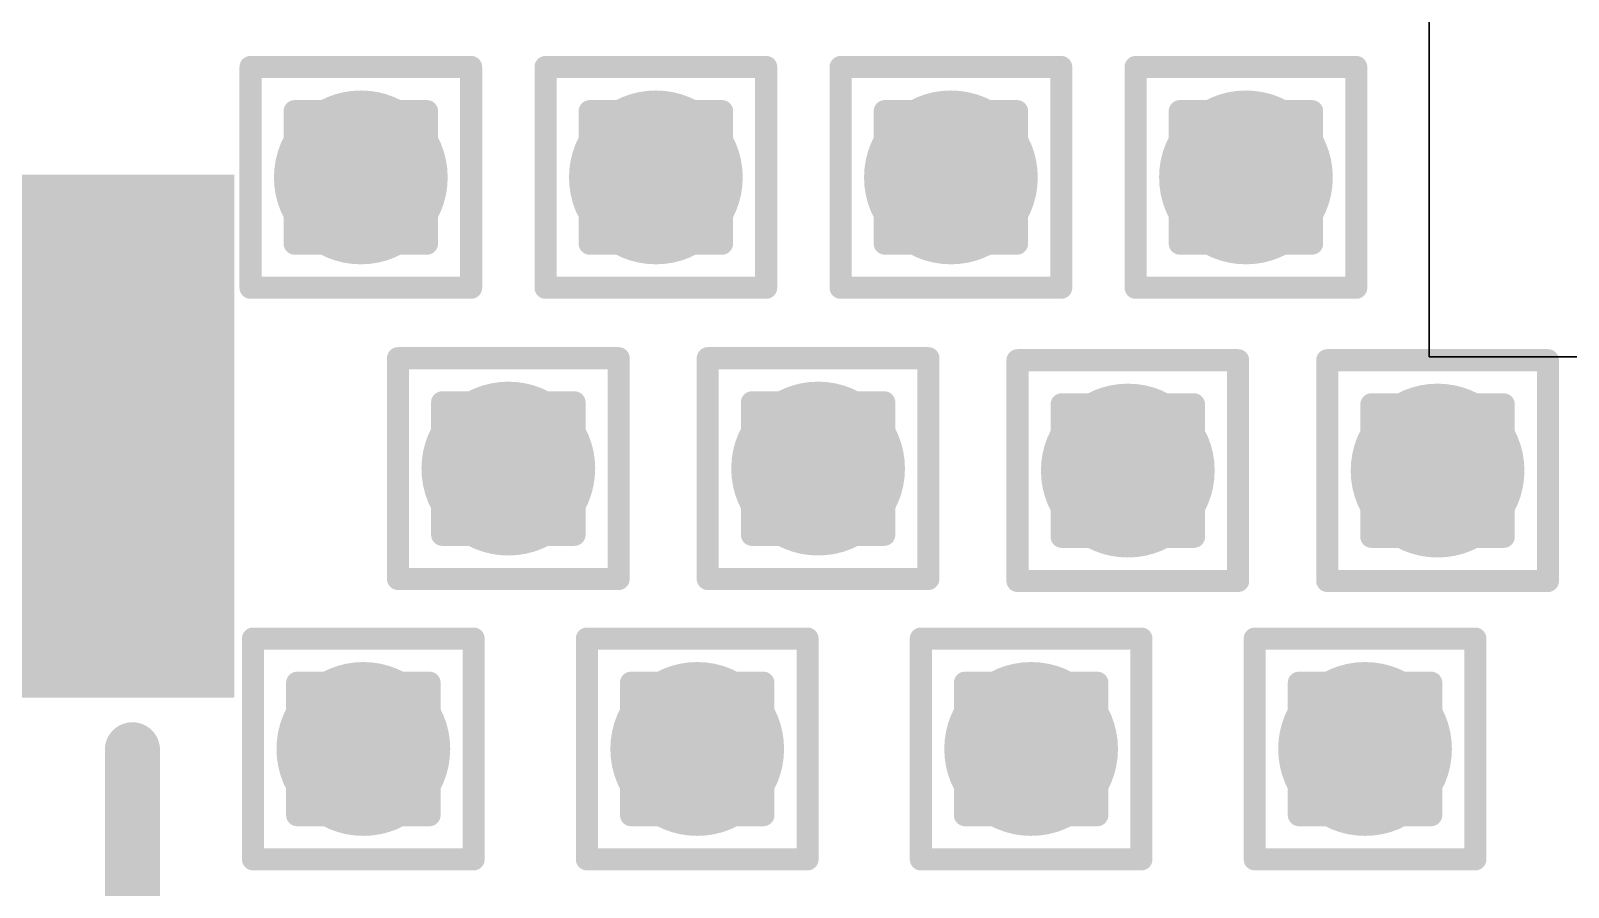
# Model space of a CAD drawing. Header units: inches. Extents: x -12 to 5357, y -8 to 5291.
# Drawn here: x 37.167 to 40.706, y 37.091 to 39.061 of the extents above; entities that cross this region are included whole.
import ezdxf

# ---------------------------------------------------------------- set-up
doc = ezdxf.new("R2010")
doc.units = ezdxf.units.IN
for name, color, linetype in [('Bottom Layer', 5, 'Continuous'), ('Drill Drawing', 1, 'Continuous'), ('Ground', 16, 'Continuous'), ('Multi-Layer', 9, 'Continuous'), ('Power', 76, 'Continuous'), ('Top Layer', 1, 'Continuous'), ('Top Overlay', 2, 'Continuous'), ('Top Paste', 8, 'Continuous'), ('Top Solder', 216, 'Continuous'), ('Via Holes', 16, 'Continuous')]:
    doc.layers.add(name, color=color, linetype=linetype)

# ---------------------------------------------------------------- blocks, each defined once
blk = doc.blocks.new('SMD2520_4P_2')
at = {"layer": 'Top Layer'}
for points in [[(-1.425, 1.225), (-0.425, 1.225), (-0.425, 0.325), (-1.425, 0.325)], [(0.425, 1.225), (1.425, 1.225), (1.425, 0.325), (0.425, 0.325)], [(-1.425, -0.325), (-0.425, -0.325), (-0.425, -1.225), (-1.425, -1.225)], [(0.425, -0.325), (1.425, -0.325), (1.425, -1.225), (0.425, -1.225)]]:
    blk.add_hatch(color=1, dxfattribs=at).paths.add_polyline_path(points)
at = {"layer": 'Top Paste'}
for points in [[(-1.425, 1.225), (-0.425, 1.225), (-0.425, 0.325), (-1.425, 0.325)], [(0.425, 1.225), (1.425, 1.225), (1.425, 0.325), (0.425, 0.325)], [(-1.425, -0.325), (-0.425, -0.325), (-0.425, -1.225), (-1.425, -1.225)], [(0.425, -0.325), (1.425, -0.325), (1.425, -1.225), (0.425, -1.225)]]:
    blk.add_hatch(color=8, dxfattribs=at).paths.add_polyline_path(points)
at = {"layer": 'Top Solder'}
for points in [[(-1.5266, 1.3266), (-0.3234, 1.3266), (-0.3234, 0.2234), (-1.5266, 0.2234)], [(0.3234, 1.3266), (1.5266, 1.3266), (1.5266, 0.2234), (0.3234, 0.2234)], [(-1.5266, -0.2234), (-0.3234, -0.2234), (-0.3234, -1.3266), (-1.5266, -1.3266)], [(0.3234, -0.2234), (1.5266, -0.2234), (1.5266, -1.3266), (0.3234, -1.3266)]]:
    blk.add_hatch(color=216, dxfattribs=at).paths.add_polyline_path(points)
at = {"layer": 'Top Overlay'}
for points in [[(-0.2286, 1.0922, 0.127, 0.127, 0), (0.2032, 1.0922, 0.127, 0.127, 0)], [(-1.3462, 0.1524, 0.127, 0.127, 0), (-1.3462, -0.1524, 0.127, 0.127, 0)], [(1.3462, 0.1524, 0.127, 0.127, 0), (1.3462, -0.1524, 0.127, 0.127, 0)], [(-1.7272, -0.6096, 0.127, 0.127, 0), (-1.6002, -0.7366, 0.127, 0.127, 0)], [(-1.7272, -0.6096, 0.127, 0.127, 0), (-1.7272, -0.8636, 0.127, 0.127, 0)], [(-1.6002, -0.7366, 0.127, 0.127, 0), (-1.7272, -0.8636, 0.127, 0.127, 0)], [(-0.2286, -1.0922, 0.127, 0.127, 0), (0.2032, -1.0922, 0.127, 0.127, 0)]]:
    blk.add_lwpolyline(points, format="xyseb", dxfattribs=at)
for points in [[(-0.2604, 1.0922, 0.0635, 0.0635, 1), (-0.1968, 1.0922, 0.0635, 0.0635, 1)], [(0.1714, 1.0922, 0.0635, 0.0635, 1), (0.2349, 1.0922, 0.0635, 0.0635, 1)], [(-1.378, 0.1524, 0.0635, 0.0635, 1), (-1.3144, 0.1524, 0.0635, 0.0635, 1)], [(1.3144, 0.1524, 0.0635, 0.0635, 1), (1.378, 0.1524, 0.0635, 0.0635, 1)], [(-1.378, -0.1524, 0.0635, 0.0635, 1), (-1.3144, -0.1524, 0.0635, 0.0635, 1)], [(1.3144, -0.1524, 0.0635, 0.0635, 1), (1.378, -0.1524, 0.0635, 0.0635, 1)], [(-1.759, -0.6096, 0.0635, 0.0635, 1), (-1.6954, -0.6096, 0.0635, 0.0635, 1)], [(-1.759, -0.6096, 0.0635, 0.0635, 1), (-1.6954, -0.6096, 0.0635, 0.0635, 1)], [(-1.632, -0.7366, 0.0635, 0.0635, 1), (-1.5684, -0.7366, 0.0635, 0.0635, 1)], [(-1.632, -0.7366, 0.0635, 0.0635, 1), (-1.5684, -0.7366, 0.0635, 0.0635, 1)], [(-1.759, -0.8636, 0.0635, 0.0635, 1), (-1.6954, -0.8636, 0.0635, 0.0635, 1)], [(-1.759, -0.8636, 0.0635, 0.0635, 1), (-1.6954, -0.8636, 0.0635, 0.0635, 1)], [(-0.2604, -1.0922, 0.0635, 0.0635, 1), (-0.1968, -1.0922, 0.0635, 0.0635, 1)], [(0.1714, -1.0922, 0.0635, 0.0635, 1), (0.2349, -1.0922, 0.0635, 0.0635, 1)]]:
    blk.add_lwpolyline(points, format="xyseb", close=True, dxfattribs=at)

msp = doc.modelspace()

# ---------------------------------------------------------------- hatches: boundary and pattern name
at = {"layer": 'Bottom Layer'}
h = msp.add_hatch(color=5, dxfattribs=at)
edge = h.paths.add_edge_path()
edge.add_arc((37.9265, 38.7238), 0.2, 0, 360)
h = msp.add_hatch(color=5, dxfattribs=at)
edge = h.paths.add_edge_path()
edge.add_arc((38.6058, 38.7238), 0.2, 0, 360)
h = msp.add_hatch(color=5, dxfattribs=at)
edge = h.paths.add_edge_path()
edge.add_arc((39.2851, 38.7238), 0.2, 0, 360)
h = msp.add_hatch(color=5, dxfattribs=at)
edge = h.paths.add_edge_path()
edge.add_arc((39.9644, 38.7238), 0.2, 0, 360)
h = msp.add_hatch(color=5, dxfattribs=at)
edge = h.paths.add_edge_path()
edge.add_arc((38.2661, 38.0538), 0.2, 0, 360)
h = msp.add_hatch(color=5, dxfattribs=at)
edge = h.paths.add_edge_path()
edge.add_arc((38.9793, 38.0538), 0.2, 0, 360)
h = msp.add_hatch(color=5, dxfattribs=at)
edge = h.paths.add_edge_path()
edge.add_arc((39.6924, 38.0492), 0.2, 0, 360)
h = msp.add_hatch(color=5, dxfattribs=at)
edge = h.paths.add_edge_path()
edge.add_arc((40.4056, 38.0492), 0.2, 0, 360)
h = msp.add_hatch(color=5, dxfattribs=at)
edge = h.paths.add_edge_path()
edge.add_arc((37.9323, 37.4087), 0.2, 0, 360)
h = msp.add_hatch(color=5, dxfattribs=at)
edge = h.paths.add_edge_path()
edge.add_arc((38.701, 37.4087), 0.2, 0, 360)
h = msp.add_hatch(color=5, dxfattribs=at)
edge = h.paths.add_edge_path()
edge.add_arc((39.4698, 37.4087), 0.2, 0, 360)
h = msp.add_hatch(color=5, dxfattribs=at)
edge = h.paths.add_edge_path()
edge.add_arc((40.2386, 37.4087), 0.2, 0, 360)
at = {"layer": 'Ground'}
h = msp.add_hatch(color=16, dxfattribs=at)
edge = h.paths.add_edge_path()
edge.add_arc((37.9265, 38.7238), 0.2, 0, 360)
h = msp.add_hatch(color=16, dxfattribs=at)
edge = h.paths.add_edge_path()
edge.add_arc((38.6058, 38.7238), 0.2, 0, 360)
h = msp.add_hatch(color=16, dxfattribs=at)
edge = h.paths.add_edge_path()
edge.add_arc((39.2851, 38.7238), 0.2, 0, 360)
h = msp.add_hatch(color=16, dxfattribs=at)
edge = h.paths.add_edge_path()
edge.add_arc((39.9644, 38.7238), 0.2, 0, 360)
h = msp.add_hatch(color=16, dxfattribs=at)
edge = h.paths.add_edge_path()
edge.add_arc((38.2661, 38.0538), 0.2, 0, 360)
h = msp.add_hatch(color=16, dxfattribs=at)
edge = h.paths.add_edge_path()
edge.add_arc((38.9793, 38.0538), 0.2, 0, 360)
h = msp.add_hatch(color=16, dxfattribs=at)
edge = h.paths.add_edge_path()
edge.add_arc((39.6924, 38.0492), 0.2, 0, 360)
h = msp.add_hatch(color=16, dxfattribs=at)
edge = h.paths.add_edge_path()
edge.add_arc((40.4056, 38.0492), 0.2, 0, 360)
h = msp.add_hatch(color=16, dxfattribs=at)
edge = h.paths.add_edge_path()
edge.add_arc((37.9323, 37.4087), 0.2, 0, 360)
h = msp.add_hatch(color=16, dxfattribs=at)
edge = h.paths.add_edge_path()
edge.add_arc((38.701, 37.4087), 0.2, 0, 360)
h = msp.add_hatch(color=16, dxfattribs=at)
edge = h.paths.add_edge_path()
edge.add_arc((39.4698, 37.4087), 0.2, 0, 360)
h = msp.add_hatch(color=16, dxfattribs=at)
edge = h.paths.add_edge_path()
edge.add_arc((40.2386, 37.4087), 0.2, 0, 360)
at = {"layer": 'Power'}
h = msp.add_hatch(color=76, dxfattribs=at)
edge = h.paths.add_edge_path()
edge.add_arc((37.9265, 38.7238), 0.2, 0, 360)
h = msp.add_hatch(color=76, dxfattribs=at)
edge = h.paths.add_edge_path()
edge.add_arc((38.6058, 38.7238), 0.2, 0, 360)
h = msp.add_hatch(color=76, dxfattribs=at)
edge = h.paths.add_edge_path()
edge.add_arc((39.2851, 38.7238), 0.2, 0, 360)
h = msp.add_hatch(color=76, dxfattribs=at)
edge = h.paths.add_edge_path()
edge.add_arc((39.9644, 38.7238), 0.2, 0, 360)
h = msp.add_hatch(color=76, dxfattribs=at)
edge = h.paths.add_edge_path()
edge.add_arc((38.2661, 38.0538), 0.2, 0, 360)
h = msp.add_hatch(color=76, dxfattribs=at)
edge = h.paths.add_edge_path()
edge.add_arc((38.9793, 38.0538), 0.2, 0, 360)
h = msp.add_hatch(color=76, dxfattribs=at)
edge = h.paths.add_edge_path()
edge.add_arc((39.6924, 38.0492), 0.2, 0, 360)
h = msp.add_hatch(color=76, dxfattribs=at)
edge = h.paths.add_edge_path()
edge.add_arc((40.4056, 38.0492), 0.2, 0, 360)
h = msp.add_hatch(color=76, dxfattribs=at)
edge = h.paths.add_edge_path()
edge.add_arc((37.9323, 37.4087), 0.2, 0, 360)
h = msp.add_hatch(color=76, dxfattribs=at)
edge = h.paths.add_edge_path()
edge.add_arc((38.701, 37.4087), 0.2, 0, 360)
h = msp.add_hatch(color=76, dxfattribs=at)
edge = h.paths.add_edge_path()
edge.add_arc((39.4698, 37.4087), 0.2, 0, 360)
h = msp.add_hatch(color=76, dxfattribs=at)
edge = h.paths.add_edge_path()
edge.add_arc((40.2386, 37.4087), 0.2, 0, 360)
at = {"layer": 'Top Layer'}
h = msp.add_hatch(color=1, dxfattribs=at)
edge = h.paths.add_edge_path()
edge.add_arc((37.9265, 38.7238), 0.2, 0, 360)
h = msp.add_hatch(color=1, dxfattribs=at)
edge = h.paths.add_edge_path()
edge.add_arc((38.6058, 38.7238), 0.2, 0, 360)
h = msp.add_hatch(color=1, dxfattribs=at)
edge = h.paths.add_edge_path()
edge.add_arc((39.2851, 38.7238), 0.2, 0, 360)
h = msp.add_hatch(color=1, dxfattribs=at)
edge = h.paths.add_edge_path()
edge.add_arc((39.9644, 38.7238), 0.2, 0, 360)
h = msp.add_hatch(color=1, dxfattribs=at)
edge = h.paths.add_edge_path()
edge.add_arc((38.2661, 38.0538), 0.2, 0, 360)
h = msp.add_hatch(color=1, dxfattribs=at)
edge = h.paths.add_edge_path()
edge.add_arc((38.9793, 38.0538), 0.2, 0, 360)
h = msp.add_hatch(color=1, dxfattribs=at)
edge = h.paths.add_edge_path()
edge.add_arc((39.6924, 38.0492), 0.2, 0, 360)
h = msp.add_hatch(color=1, dxfattribs=at)
edge = h.paths.add_edge_path()
edge.add_arc((40.4056, 38.0492), 0.2, 0, 360)
h = msp.add_hatch(color=1, dxfattribs=at)
edge = h.paths.add_edge_path()
edge.add_arc((37.9323, 37.4087), 0.2, 0, 360)
h = msp.add_hatch(color=1, dxfattribs=at)
edge = h.paths.add_edge_path()
edge.add_arc((38.701, 37.4087), 0.2, 0, 360)
h = msp.add_hatch(color=1, dxfattribs=at)
edge = h.paths.add_edge_path()
edge.add_arc((39.4698, 37.4087), 0.2, 0, 360)
h = msp.add_hatch(color=1, dxfattribs=at)
edge = h.paths.add_edge_path()
edge.add_arc((40.2386, 37.4087), 0.2, 0, 360)
at = {"layer": 'Via Holes'}
h = msp.add_hatch(color=7, dxfattribs=at)
edge = h.paths.add_edge_path()
edge.add_arc((37.9265, 38.7238), 0.1, 0, 360)
h = msp.add_hatch(color=7, dxfattribs=at)
edge = h.paths.add_edge_path()
edge.add_arc((38.6058, 38.7238), 0.1, 0, 360)
h = msp.add_hatch(color=7, dxfattribs=at)
edge = h.paths.add_edge_path()
edge.add_arc((39.2851, 38.7238), 0.1, 0, 360)
h = msp.add_hatch(color=7, dxfattribs=at)
edge = h.paths.add_edge_path()
edge.add_arc((39.9644, 38.7238), 0.1, 0, 360)
h = msp.add_hatch(color=7, dxfattribs=at)
edge = h.paths.add_edge_path()
edge.add_arc((38.2661, 38.0538), 0.1, 0, 360)
h = msp.add_hatch(color=7, dxfattribs=at)
edge = h.paths.add_edge_path()
edge.add_arc((38.9793, 38.0538), 0.1, 0, 360)
h = msp.add_hatch(color=7, dxfattribs=at)
edge = h.paths.add_edge_path()
edge.add_arc((39.6924, 38.0492), 0.1, 0, 360)
h = msp.add_hatch(color=7, dxfattribs=at)
edge = h.paths.add_edge_path()
edge.add_arc((40.4056, 38.0492), 0.1, 0, 360)
h = msp.add_hatch(color=7, dxfattribs=at)
edge = h.paths.add_edge_path()
edge.add_arc((37.9323, 37.4087), 0.1, 0, 360)
h = msp.add_hatch(color=7, dxfattribs=at)
edge = h.paths.add_edge_path()
edge.add_arc((38.701, 37.4087), 0.1, 0, 360)
h = msp.add_hatch(color=7, dxfattribs=at)
edge = h.paths.add_edge_path()
edge.add_arc((39.4698, 37.4087), 0.1, 0, 360)
h = msp.add_hatch(color=7, dxfattribs=at)
edge = h.paths.add_edge_path()
edge.add_arc((40.2386, 37.4087), 0.1, 0, 360)

# ---------------------------------------------------------------- linework, layer by layer
at = {"layer": 'Bottom Layer'}
for p, q in [((40.386, 43.8106), (40.386, 38.3106)), ((40.386, 38.3106), (45.6117, 38.3106))]:
    msp.add_line(p, q, dxfattribs=at)
at = {"layer": 'Drill Drawing'}
for points in [[(37.6725, 38.9778, 0.0508, 0.0508, 0), (38.1805, 38.9778, 0.0508, 0.0508, 0)], [(37.6725, 38.4698, 0.0508, 0.0508, 0), (37.6725, 38.9778, 0.0508, 0.0508, 0)], [(38.1805, 38.4698, 0.0508, 0.0508, 0), (38.1805, 38.9778, 0.0508, 0.0508, 0)], [(38.3518, 38.9778, 0.0508, 0.0508, 0), (38.8598, 38.9778, 0.0508, 0.0508, 0)], [(38.3518, 38.4698, 0.0508, 0.0508, 0), (38.3518, 38.9778, 0.0508, 0.0508, 0)], [(38.8598, 38.4698, 0.0508, 0.0508, 0), (38.8598, 38.9778, 0.0508, 0.0508, 0)], [(39.0311, 38.9778, 0.0508, 0.0508, 0), (39.5391, 38.9778, 0.0508, 0.0508, 0)], [(39.0311, 38.4698, 0.0508, 0.0508, 0), (39.0311, 38.9778, 0.0508, 0.0508, 0)], [(39.5391, 38.4698, 0.0508, 0.0508, 0), (39.5391, 38.9778, 0.0508, 0.0508, 0)], [(39.7104, 38.9778, 0.0508, 0.0508, 0), (40.2184, 38.9778, 0.0508, 0.0508, 0)], [(39.7104, 38.4698, 0.0508, 0.0508, 0), (39.7104, 38.9778, 0.0508, 0.0508, 0)], [(40.2184, 38.4698, 0.0508, 0.0508, 0), (40.2184, 38.9778, 0.0508, 0.0508, 0)], [(37.7741, 38.8762, 0.0508, 0.0508, 0), (38.0789, 38.8762, 0.0508, 0.0508, 0)], [(37.7741, 38.5714, 0.0508, 0.0508, 0), (37.7741, 38.8762, 0.0508, 0.0508, 0)], [(38.0789, 38.5714, 0.0508, 0.0508, 0), (38.0789, 38.8762, 0.0508, 0.0508, 0)], [(38.4534, 38.8762, 0.0508, 0.0508, 0), (38.7582, 38.8762, 0.0508, 0.0508, 0)], [(38.4534, 38.5714, 0.0508, 0.0508, 0), (38.4534, 38.8762, 0.0508, 0.0508, 0)], [(38.7582, 38.5714, 0.0508, 0.0508, 0), (38.7582, 38.8762, 0.0508, 0.0508, 0)], [(39.1327, 38.8762, 0.0508, 0.0508, 0), (39.4375, 38.8762, 0.0508, 0.0508, 0)], [(39.1327, 38.5714, 0.0508, 0.0508, 0), (39.1327, 38.8762, 0.0508, 0.0508, 0)], [(39.4375, 38.5714, 0.0508, 0.0508, 0), (39.4375, 38.8762, 0.0508, 0.0508, 0)], [(39.812, 38.8762, 0.0508, 0.0508, 0), (40.1168, 38.8762, 0.0508, 0.0508, 0)], [(39.812, 38.5714, 0.0508, 0.0508, 0), (39.812, 38.8762, 0.0508, 0.0508, 0)], [(40.1168, 38.5714, 0.0508, 0.0508, 0), (40.1168, 38.8762, 0.0508, 0.0508, 0)], [(37.7741, 38.5714, 0.0508, 0.0508, 0), (38.0789, 38.5714, 0.0508, 0.0508, 0)], [(38.4534, 38.5714, 0.0508, 0.0508, 0), (38.7582, 38.5714, 0.0508, 0.0508, 0)], [(39.1327, 38.5714, 0.0508, 0.0508, 0), (39.4375, 38.5714, 0.0508, 0.0508, 0)], [(39.812, 38.5714, 0.0508, 0.0508, 0), (40.1168, 38.5714, 0.0508, 0.0508, 0)], [(37.6725, 38.4698, 0.0508, 0.0508, 0), (38.1805, 38.4698, 0.0508, 0.0508, 0)], [(38.3518, 38.4698, 0.0508, 0.0508, 0), (38.8598, 38.4698, 0.0508, 0.0508, 0)], [(39.0311, 38.4698, 0.0508, 0.0508, 0), (39.5391, 38.4698, 0.0508, 0.0508, 0)], [(39.7104, 38.4698, 0.0508, 0.0508, 0), (40.2184, 38.4698, 0.0508, 0.0508, 0)], [(38.0121, 38.3078, 0.0508, 0.0508, 0), (38.5201, 38.3078, 0.0508, 0.0508, 0)], [(38.0121, 37.7998, 0.0508, 0.0508, 0), (38.0121, 38.3078, 0.0508, 0.0508, 0)], [(38.5201, 37.7998, 0.0508, 0.0508, 0), (38.5201, 38.3078, 0.0508, 0.0508, 0)], [(38.7253, 38.3078, 0.0508, 0.0508, 0), (39.2333, 38.3078, 0.0508, 0.0508, 0)], [(38.7253, 37.7998, 0.0508, 0.0508, 0), (38.7253, 38.3078, 0.0508, 0.0508, 0)], [(39.2333, 37.7998, 0.0508, 0.0508, 0), (39.2333, 38.3078, 0.0508, 0.0508, 0)], [(39.4384, 38.3032, 0.0508, 0.0508, 0), (39.9464, 38.3032, 0.0508, 0.0508, 0)], [(39.4384, 37.7952, 0.0508, 0.0508, 0), (39.4384, 38.3032, 0.0508, 0.0508, 0)], [(39.9464, 37.7952, 0.0508, 0.0508, 0), (39.9464, 38.3032, 0.0508, 0.0508, 0)], [(40.1516, 38.3032, 0.0508, 0.0508, 0), (40.6596, 38.3032, 0.0508, 0.0508, 0)], [(40.1516, 37.7952, 0.0508, 0.0508, 0), (40.1516, 38.3032, 0.0508, 0.0508, 0)], [(40.6596, 37.7952, 0.0508, 0.0508, 0), (40.6596, 38.3032, 0.0508, 0.0508, 0)], [(38.1137, 38.2062, 0.0508, 0.0508, 0), (38.4185, 38.2062, 0.0508, 0.0508, 0)], [(38.1137, 37.9014, 0.0508, 0.0508, 0), (38.1137, 38.2062, 0.0508, 0.0508, 0)], [(38.4185, 37.9014, 0.0508, 0.0508, 0), (38.4185, 38.2062, 0.0508, 0.0508, 0)], [(38.8269, 38.2062, 0.0508, 0.0508, 0), (39.1317, 38.2062, 0.0508, 0.0508, 0)], [(38.8269, 37.9014, 0.0508, 0.0508, 0), (38.8269, 38.2062, 0.0508, 0.0508, 0)], [(39.1317, 37.9014, 0.0508, 0.0508, 0), (39.1317, 38.2062, 0.0508, 0.0508, 0)], [(39.54, 38.2016, 0.0508, 0.0508, 0), (39.8448, 38.2016, 0.0508, 0.0508, 0)], [(39.54, 37.8968, 0.0508, 0.0508, 0), (39.54, 38.2016, 0.0508, 0.0508, 0)], [(39.8448, 37.8968, 0.0508, 0.0508, 0), (39.8448, 38.2016, 0.0508, 0.0508, 0)], [(40.2532, 38.2016, 0.0508, 0.0508, 0), (40.558, 38.2016, 0.0508, 0.0508, 0)], [(40.2532, 37.8968, 0.0508, 0.0508, 0), (40.2532, 38.2016, 0.0508, 0.0508, 0)], [(40.558, 37.8968, 0.0508, 0.0508, 0), (40.558, 38.2016, 0.0508, 0.0508, 0)], [(38.1137, 37.9014, 0.0508, 0.0508, 0), (38.4185, 37.9014, 0.0508, 0.0508, 0)], [(38.8269, 37.9014, 0.0508, 0.0508, 0), (39.1317, 37.9014, 0.0508, 0.0508, 0)], [(39.54, 37.8968, 0.0508, 0.0508, 0), (39.8448, 37.8968, 0.0508, 0.0508, 0)], [(40.2532, 37.8968, 0.0508, 0.0508, 0), (40.558, 37.8968, 0.0508, 0.0508, 0)], [(38.0121, 37.7998, 0.0508, 0.0508, 0), (38.5201, 37.7998, 0.0508, 0.0508, 0)], [(38.7253, 37.7998, 0.0508, 0.0508, 0), (39.2333, 37.7998, 0.0508, 0.0508, 0)], [(39.4384, 37.7952, 0.0508, 0.0508, 0), (39.9464, 37.7952, 0.0508, 0.0508, 0)], [(40.1516, 37.7952, 0.0508, 0.0508, 0), (40.6596, 37.7952, 0.0508, 0.0508, 0)], [(37.6783, 37.6627, 0.0508, 0.0508, 0), (38.1863, 37.6627, 0.0508, 0.0508, 0)], [(37.6783, 37.1547, 0.0508, 0.0508, 0), (37.6783, 37.6627, 0.0508, 0.0508, 0)], [(38.1863, 37.1547, 0.0508, 0.0508, 0), (38.1863, 37.6627, 0.0508, 0.0508, 0)], [(38.447, 37.6627, 0.0508, 0.0508, 0), (38.955, 37.6627, 0.0508, 0.0508, 0)], [(38.447, 37.1547, 0.0508, 0.0508, 0), (38.447, 37.6627, 0.0508, 0.0508, 0)], [(38.955, 37.1547, 0.0508, 0.0508, 0), (38.955, 37.6627, 0.0508, 0.0508, 0)], [(39.2158, 37.6627, 0.0508, 0.0508, 0), (39.7238, 37.6627, 0.0508, 0.0508, 0)], [(39.2158, 37.1547, 0.0508, 0.0508, 0), (39.2158, 37.6627, 0.0508, 0.0508, 0)], [(39.7238, 37.1547, 0.0508, 0.0508, 0), (39.7238, 37.6627, 0.0508, 0.0508, 0)], [(39.9846, 37.6627, 0.0508, 0.0508, 0), (40.4926, 37.6627, 0.0508, 0.0508, 0)], [(39.9846, 37.1547, 0.0508, 0.0508, 0), (39.9846, 37.6627, 0.0508, 0.0508, 0)], [(40.4926, 37.1547, 0.0508, 0.0508, 0), (40.4926, 37.6627, 0.0508, 0.0508, 0)], [(37.7799, 37.5611, 0.0508, 0.0508, 0), (38.0847, 37.5611, 0.0508, 0.0508, 0)], [(37.7799, 37.2563, 0.0508, 0.0508, 0), (37.7799, 37.5611, 0.0508, 0.0508, 0)], [(38.0847, 37.2563, 0.0508, 0.0508, 0), (38.0847, 37.5611, 0.0508, 0.0508, 0)], [(38.5486, 37.5611, 0.0508, 0.0508, 0), (38.8534, 37.5611, 0.0508, 0.0508, 0)], [(38.5486, 37.2563, 0.0508, 0.0508, 0), (38.5486, 37.5611, 0.0508, 0.0508, 0)], [(38.8534, 37.2563, 0.0508, 0.0508, 0), (38.8534, 37.5611, 0.0508, 0.0508, 0)], [(39.3174, 37.5611, 0.0508, 0.0508, 0), (39.6222, 37.5611, 0.0508, 0.0508, 0)], [(39.3174, 37.2563, 0.0508, 0.0508, 0), (39.3174, 37.5611, 0.0508, 0.0508, 0)], [(39.6222, 37.2563, 0.0508, 0.0508, 0), (39.6222, 37.5611, 0.0508, 0.0508, 0)], [(40.0862, 37.5611, 0.0508, 0.0508, 0), (40.391, 37.5611, 0.0508, 0.0508, 0)], [(40.0862, 37.2563, 0.0508, 0.0508, 0), (40.0862, 37.5611, 0.0508, 0.0508, 0)], [(40.391, 37.2563, 0.0508, 0.0508, 0), (40.391, 37.5611, 0.0508, 0.0508, 0)], [(37.7799, 37.2563, 0.0508, 0.0508, 0), (38.0847, 37.2563, 0.0508, 0.0508, 0)], [(38.5486, 37.2563, 0.0508, 0.0508, 0), (38.8534, 37.2563, 0.0508, 0.0508, 0)], [(39.3174, 37.2563, 0.0508, 0.0508, 0), (39.6222, 37.2563, 0.0508, 0.0508, 0)], [(40.0862, 37.2563, 0.0508, 0.0508, 0), (40.391, 37.2563, 0.0508, 0.0508, 0)], [(37.6783, 37.1547, 0.0508, 0.0508, 0), (38.1863, 37.1547, 0.0508, 0.0508, 0)], [(38.447, 37.1547, 0.0508, 0.0508, 0), (38.955, 37.1547, 0.0508, 0.0508, 0)], [(39.2158, 37.1547, 0.0508, 0.0508, 0), (39.7238, 37.1547, 0.0508, 0.0508, 0)], [(39.9846, 37.1547, 0.0508, 0.0508, 0), (40.4926, 37.1547, 0.0508, 0.0508, 0)]]:
    msp.add_lwpolyline(points, format="xyseb", dxfattribs=at)
for points in [[(37.6598, 38.9778, 0.0254, 0.0254, 1), (37.6852, 38.9778, 0.0254, 0.0254, 1)], [(37.6598, 38.9778, 0.0254, 0.0254, 1), (37.6852, 38.9778, 0.0254, 0.0254, 1)], [(38.1678, 38.9778, 0.0254, 0.0254, 1), (38.1932, 38.9778, 0.0254, 0.0254, 1)], [(38.1678, 38.9778, 0.0254, 0.0254, 1), (38.1932, 38.9778, 0.0254, 0.0254, 1)], [(38.3391, 38.9778, 0.0254, 0.0254, 1), (38.3645, 38.9778, 0.0254, 0.0254, 1)], [(38.3391, 38.9778, 0.0254, 0.0254, 1), (38.3645, 38.9778, 0.0254, 0.0254, 1)], [(38.8471, 38.9778, 0.0254, 0.0254, 1), (38.8725, 38.9778, 0.0254, 0.0254, 1)], [(38.8471, 38.9778, 0.0254, 0.0254, 1), (38.8725, 38.9778, 0.0254, 0.0254, 1)], [(39.0184, 38.9778, 0.0254, 0.0254, 1), (39.0438, 38.9778, 0.0254, 0.0254, 1)], [(39.0184, 38.9778, 0.0254, 0.0254, 1), (39.0438, 38.9778, 0.0254, 0.0254, 1)], [(39.5264, 38.9778, 0.0254, 0.0254, 1), (39.5518, 38.9778, 0.0254, 0.0254, 1)], [(39.5264, 38.9778, 0.0254, 0.0254, 1), (39.5518, 38.9778, 0.0254, 0.0254, 1)], [(39.6977, 38.9778, 0.0254, 0.0254, 1), (39.7231, 38.9778, 0.0254, 0.0254, 1)], [(39.6977, 38.9778, 0.0254, 0.0254, 1), (39.7231, 38.9778, 0.0254, 0.0254, 1)], [(40.2057, 38.9778, 0.0254, 0.0254, 1), (40.2311, 38.9778, 0.0254, 0.0254, 1)], [(40.2057, 38.9778, 0.0254, 0.0254, 1), (40.2311, 38.9778, 0.0254, 0.0254, 1)], [(37.7614, 38.8762, 0.0254, 0.0254, 1), (37.7868, 38.8762, 0.0254, 0.0254, 1)], [(37.7614, 38.8762, 0.0254, 0.0254, 1), (37.7868, 38.8762, 0.0254, 0.0254, 1)], [(38.0662, 38.8762, 0.0254, 0.0254, 1), (38.0916, 38.8762, 0.0254, 0.0254, 1)], [(38.0662, 38.8762, 0.0254, 0.0254, 1), (38.0916, 38.8762, 0.0254, 0.0254, 1)], [(38.4407, 38.8762, 0.0254, 0.0254, 1), (38.4661, 38.8762, 0.0254, 0.0254, 1)], [(38.4407, 38.8762, 0.0254, 0.0254, 1), (38.4661, 38.8762, 0.0254, 0.0254, 1)], [(38.7455, 38.8762, 0.0254, 0.0254, 1), (38.7709, 38.8762, 0.0254, 0.0254, 1)], [(38.7455, 38.8762, 0.0254, 0.0254, 1), (38.7709, 38.8762, 0.0254, 0.0254, 1)], [(39.12, 38.8762, 0.0254, 0.0254, 1), (39.1454, 38.8762, 0.0254, 0.0254, 1)], [(39.12, 38.8762, 0.0254, 0.0254, 1), (39.1454, 38.8762, 0.0254, 0.0254, 1)], [(39.4248, 38.8762, 0.0254, 0.0254, 1), (39.4502, 38.8762, 0.0254, 0.0254, 1)], [(39.4248, 38.8762, 0.0254, 0.0254, 1), (39.4502, 38.8762, 0.0254, 0.0254, 1)], [(39.7993, 38.8762, 0.0254, 0.0254, 1), (39.8247, 38.8762, 0.0254, 0.0254, 1)], [(39.7993, 38.8762, 0.0254, 0.0254, 1), (39.8247, 38.8762, 0.0254, 0.0254, 1)], [(40.1041, 38.8762, 0.0254, 0.0254, 1), (40.1295, 38.8762, 0.0254, 0.0254, 1)], [(40.1041, 38.8762, 0.0254, 0.0254, 1), (40.1295, 38.8762, 0.0254, 0.0254, 1)], [(37.7614, 38.5714, 0.0254, 0.0254, 1), (37.7868, 38.5714, 0.0254, 0.0254, 1)], [(37.7614, 38.5714, 0.0254, 0.0254, 1), (37.7868, 38.5714, 0.0254, 0.0254, 1)], [(38.0662, 38.5714, 0.0254, 0.0254, 1), (38.0916, 38.5714, 0.0254, 0.0254, 1)], [(38.0662, 38.5714, 0.0254, 0.0254, 1), (38.0916, 38.5714, 0.0254, 0.0254, 1)], [(38.4407, 38.5714, 0.0254, 0.0254, 1), (38.4661, 38.5714, 0.0254, 0.0254, 1)], [(38.4407, 38.5714, 0.0254, 0.0254, 1), (38.4661, 38.5714, 0.0254, 0.0254, 1)], [(38.7455, 38.5714, 0.0254, 0.0254, 1), (38.7709, 38.5714, 0.0254, 0.0254, 1)], [(38.7455, 38.5714, 0.0254, 0.0254, 1), (38.7709, 38.5714, 0.0254, 0.0254, 1)], [(39.12, 38.5714, 0.0254, 0.0254, 1), (39.1454, 38.5714, 0.0254, 0.0254, 1)], [(39.12, 38.5714, 0.0254, 0.0254, 1), (39.1454, 38.5714, 0.0254, 0.0254, 1)], [(39.4248, 38.5714, 0.0254, 0.0254, 1), (39.4502, 38.5714, 0.0254, 0.0254, 1)], [(39.4248, 38.5714, 0.0254, 0.0254, 1), (39.4502, 38.5714, 0.0254, 0.0254, 1)], [(39.7993, 38.5714, 0.0254, 0.0254, 1), (39.8247, 38.5714, 0.0254, 0.0254, 1)], [(39.7993, 38.5714, 0.0254, 0.0254, 1), (39.8247, 38.5714, 0.0254, 0.0254, 1)], [(40.1041, 38.5714, 0.0254, 0.0254, 1), (40.1295, 38.5714, 0.0254, 0.0254, 1)], [(40.1041, 38.5714, 0.0254, 0.0254, 1), (40.1295, 38.5714, 0.0254, 0.0254, 1)], [(37.6598, 38.4698, 0.0254, 0.0254, 1), (37.6852, 38.4698, 0.0254, 0.0254, 1)], [(37.6598, 38.4698, 0.0254, 0.0254, 1), (37.6852, 38.4698, 0.0254, 0.0254, 1)], [(38.1678, 38.4698, 0.0254, 0.0254, 1), (38.1932, 38.4698, 0.0254, 0.0254, 1)], [(38.1678, 38.4698, 0.0254, 0.0254, 1), (38.1932, 38.4698, 0.0254, 0.0254, 1)], [(38.3391, 38.4698, 0.0254, 0.0254, 1), (38.3645, 38.4698, 0.0254, 0.0254, 1)], [(38.3391, 38.4698, 0.0254, 0.0254, 1), (38.3645, 38.4698, 0.0254, 0.0254, 1)], [(38.8471, 38.4698, 0.0254, 0.0254, 1), (38.8725, 38.4698, 0.0254, 0.0254, 1)], [(38.8471, 38.4698, 0.0254, 0.0254, 1), (38.8725, 38.4698, 0.0254, 0.0254, 1)], [(39.0184, 38.4698, 0.0254, 0.0254, 1), (39.0438, 38.4698, 0.0254, 0.0254, 1)], [(39.0184, 38.4698, 0.0254, 0.0254, 1), (39.0438, 38.4698, 0.0254, 0.0254, 1)], [(39.5264, 38.4698, 0.0254, 0.0254, 1), (39.5518, 38.4698, 0.0254, 0.0254, 1)], [(39.5264, 38.4698, 0.0254, 0.0254, 1), (39.5518, 38.4698, 0.0254, 0.0254, 1)], [(39.6977, 38.4698, 0.0254, 0.0254, 1), (39.7231, 38.4698, 0.0254, 0.0254, 1)], [(39.6977, 38.4698, 0.0254, 0.0254, 1), (39.7231, 38.4698, 0.0254, 0.0254, 1)], [(40.2057, 38.4698, 0.0254, 0.0254, 1), (40.2311, 38.4698, 0.0254, 0.0254, 1)], [(40.2057, 38.4698, 0.0254, 0.0254, 1), (40.2311, 38.4698, 0.0254, 0.0254, 1)], [(37.9994, 38.3078, 0.0254, 0.0254, 1), (38.0248, 38.3078, 0.0254, 0.0254, 1)], [(37.9994, 38.3078, 0.0254, 0.0254, 1), (38.0248, 38.3078, 0.0254, 0.0254, 1)], [(38.5074, 38.3078, 0.0254, 0.0254, 1), (38.5328, 38.3078, 0.0254, 0.0254, 1)], [(38.5074, 38.3078, 0.0254, 0.0254, 1), (38.5328, 38.3078, 0.0254, 0.0254, 1)], [(38.7126, 38.3078, 0.0254, 0.0254, 1), (38.738, 38.3078, 0.0254, 0.0254, 1)], [(38.7126, 38.3078, 0.0254, 0.0254, 1), (38.738, 38.3078, 0.0254, 0.0254, 1)], [(39.2206, 38.3078, 0.0254, 0.0254, 1), (39.246, 38.3078, 0.0254, 0.0254, 1)], [(39.2206, 38.3078, 0.0254, 0.0254, 1), (39.246, 38.3078, 0.0254, 0.0254, 1)], [(39.4257, 38.3032, 0.0254, 0.0254, 1), (39.4511, 38.3032, 0.0254, 0.0254, 1)], [(39.4257, 38.3032, 0.0254, 0.0254, 1), (39.4511, 38.3032, 0.0254, 0.0254, 1)], [(39.9337, 38.3032, 0.0254, 0.0254, 1), (39.9591, 38.3032, 0.0254, 0.0254, 1)], [(39.9337, 38.3032, 0.0254, 0.0254, 1), (39.9591, 38.3032, 0.0254, 0.0254, 1)], [(40.1389, 38.3032, 0.0254, 0.0254, 1), (40.1643, 38.3032, 0.0254, 0.0254, 1)], [(40.1389, 38.3032, 0.0254, 0.0254, 1), (40.1643, 38.3032, 0.0254, 0.0254, 1)], [(40.6469, 38.3032, 0.0254, 0.0254, 1), (40.6723, 38.3032, 0.0254, 0.0254, 1)], [(40.6469, 38.3032, 0.0254, 0.0254, 1), (40.6723, 38.3032, 0.0254, 0.0254, 1)], [(38.101, 38.2062, 0.0254, 0.0254, 1), (38.1264, 38.2062, 0.0254, 0.0254, 1)], [(38.101, 38.2062, 0.0254, 0.0254, 1), (38.1264, 38.2062, 0.0254, 0.0254, 1)], [(38.4058, 38.2062, 0.0254, 0.0254, 1), (38.4312, 38.2062, 0.0254, 0.0254, 1)], [(38.4058, 38.2062, 0.0254, 0.0254, 1), (38.4312, 38.2062, 0.0254, 0.0254, 1)], [(38.8142, 38.2062, 0.0254, 0.0254, 1), (38.8396, 38.2062, 0.0254, 0.0254, 1)], [(38.8142, 38.2062, 0.0254, 0.0254, 1), (38.8396, 38.2062, 0.0254, 0.0254, 1)], [(39.119, 38.2062, 0.0254, 0.0254, 1), (39.1444, 38.2062, 0.0254, 0.0254, 1)], [(39.119, 38.2062, 0.0254, 0.0254, 1), (39.1444, 38.2062, 0.0254, 0.0254, 1)], [(39.5273, 38.2016, 0.0254, 0.0254, 1), (39.5527, 38.2016, 0.0254, 0.0254, 1)], [(39.5273, 38.2016, 0.0254, 0.0254, 1), (39.5527, 38.2016, 0.0254, 0.0254, 1)], [(39.8321, 38.2016, 0.0254, 0.0254, 1), (39.8575, 38.2016, 0.0254, 0.0254, 1)], [(39.8321, 38.2016, 0.0254, 0.0254, 1), (39.8575, 38.2016, 0.0254, 0.0254, 1)], [(40.2405, 38.2016, 0.0254, 0.0254, 1), (40.2659, 38.2016, 0.0254, 0.0254, 1)], [(40.2405, 38.2016, 0.0254, 0.0254, 1), (40.2659, 38.2016, 0.0254, 0.0254, 1)], [(40.5453, 38.2016, 0.0254, 0.0254, 1), (40.5707, 38.2016, 0.0254, 0.0254, 1)], [(40.5453, 38.2016, 0.0254, 0.0254, 1), (40.5707, 38.2016, 0.0254, 0.0254, 1)], [(38.101, 37.9014, 0.0254, 0.0254, 1), (38.1264, 37.9014, 0.0254, 0.0254, 1)], [(38.101, 37.9014, 0.0254, 0.0254, 1), (38.1264, 37.9014, 0.0254, 0.0254, 1)], [(38.4058, 37.9014, 0.0254, 0.0254, 1), (38.4312, 37.9014, 0.0254, 0.0254, 1)], [(38.4058, 37.9014, 0.0254, 0.0254, 1), (38.4312, 37.9014, 0.0254, 0.0254, 1)], [(38.8142, 37.9014, 0.0254, 0.0254, 1), (38.8396, 37.9014, 0.0254, 0.0254, 1)], [(38.8142, 37.9014, 0.0254, 0.0254, 1), (38.8396, 37.9014, 0.0254, 0.0254, 1)], [(39.119, 37.9014, 0.0254, 0.0254, 1), (39.1444, 37.9014, 0.0254, 0.0254, 1)], [(39.119, 37.9014, 0.0254, 0.0254, 1), (39.1444, 37.9014, 0.0254, 0.0254, 1)], [(39.5273, 37.8968, 0.0254, 0.0254, 1), (39.5527, 37.8968, 0.0254, 0.0254, 1)], [(39.5273, 37.8968, 0.0254, 0.0254, 1), (39.5527, 37.8968, 0.0254, 0.0254, 1)], [(39.8321, 37.8968, 0.0254, 0.0254, 1), (39.8575, 37.8968, 0.0254, 0.0254, 1)], [(39.8321, 37.8968, 0.0254, 0.0254, 1), (39.8575, 37.8968, 0.0254, 0.0254, 1)], [(40.2405, 37.8968, 0.0254, 0.0254, 1), (40.2659, 37.8968, 0.0254, 0.0254, 1)], [(40.2405, 37.8968, 0.0254, 0.0254, 1), (40.2659, 37.8968, 0.0254, 0.0254, 1)], [(40.5453, 37.8968, 0.0254, 0.0254, 1), (40.5707, 37.8968, 0.0254, 0.0254, 1)], [(40.5453, 37.8968, 0.0254, 0.0254, 1), (40.5707, 37.8968, 0.0254, 0.0254, 1)], [(37.9994, 37.7998, 0.0254, 0.0254, 1), (38.0248, 37.7998, 0.0254, 0.0254, 1)], [(37.9994, 37.7998, 0.0254, 0.0254, 1), (38.0248, 37.7998, 0.0254, 0.0254, 1)], [(38.5074, 37.7998, 0.0254, 0.0254, 1), (38.5328, 37.7998, 0.0254, 0.0254, 1)], [(38.5074, 37.7998, 0.0254, 0.0254, 1), (38.5328, 37.7998, 0.0254, 0.0254, 1)], [(38.7126, 37.7998, 0.0254, 0.0254, 1), (38.738, 37.7998, 0.0254, 0.0254, 1)], [(38.7126, 37.7998, 0.0254, 0.0254, 1), (38.738, 37.7998, 0.0254, 0.0254, 1)], [(39.2206, 37.7998, 0.0254, 0.0254, 1), (39.246, 37.7998, 0.0254, 0.0254, 1)], [(39.2206, 37.7998, 0.0254, 0.0254, 1), (39.246, 37.7998, 0.0254, 0.0254, 1)], [(39.4257, 37.7952, 0.0254, 0.0254, 1), (39.4511, 37.7952, 0.0254, 0.0254, 1)], [(39.4257, 37.7952, 0.0254, 0.0254, 1), (39.4511, 37.7952, 0.0254, 0.0254, 1)], [(39.9337, 37.7952, 0.0254, 0.0254, 1), (39.9591, 37.7952, 0.0254, 0.0254, 1)], [(39.9337, 37.7952, 0.0254, 0.0254, 1), (39.9591, 37.7952, 0.0254, 0.0254, 1)], [(40.1389, 37.7952, 0.0254, 0.0254, 1), (40.1643, 37.7952, 0.0254, 0.0254, 1)], [(40.1389, 37.7952, 0.0254, 0.0254, 1), (40.1643, 37.7952, 0.0254, 0.0254, 1)], [(40.6469, 37.7952, 0.0254, 0.0254, 1), (40.6723, 37.7952, 0.0254, 0.0254, 1)], [(40.6469, 37.7952, 0.0254, 0.0254, 1), (40.6723, 37.7952, 0.0254, 0.0254, 1)], [(37.6656, 37.6627, 0.0254, 0.0254, 1), (37.691, 37.6627, 0.0254, 0.0254, 1)], [(37.6656, 37.6627, 0.0254, 0.0254, 1), (37.691, 37.6627, 0.0254, 0.0254, 1)], [(38.1736, 37.6627, 0.0254, 0.0254, 1), (38.199, 37.6627, 0.0254, 0.0254, 1)], [(38.1736, 37.6627, 0.0254, 0.0254, 1), (38.199, 37.6627, 0.0254, 0.0254, 1)], [(38.4343, 37.6627, 0.0254, 0.0254, 1), (38.4597, 37.6627, 0.0254, 0.0254, 1)], [(38.4343, 37.6627, 0.0254, 0.0254, 1), (38.4597, 37.6627, 0.0254, 0.0254, 1)], [(38.9423, 37.6627, 0.0254, 0.0254, 1), (38.9677, 37.6627, 0.0254, 0.0254, 1)], [(38.9423, 37.6627, 0.0254, 0.0254, 1), (38.9677, 37.6627, 0.0254, 0.0254, 1)], [(39.2031, 37.6627, 0.0254, 0.0254, 1), (39.2285, 37.6627, 0.0254, 0.0254, 1)], [(39.2031, 37.6627, 0.0254, 0.0254, 1), (39.2285, 37.6627, 0.0254, 0.0254, 1)], [(39.7111, 37.6627, 0.0254, 0.0254, 1), (39.7365, 37.6627, 0.0254, 0.0254, 1)], [(39.7111, 37.6627, 0.0254, 0.0254, 1), (39.7365, 37.6627, 0.0254, 0.0254, 1)], [(39.9719, 37.6627, 0.0254, 0.0254, 1), (39.9973, 37.6627, 0.0254, 0.0254, 1)], [(39.9719, 37.6627, 0.0254, 0.0254, 1), (39.9973, 37.6627, 0.0254, 0.0254, 1)], [(40.4799, 37.6627, 0.0254, 0.0254, 1), (40.5053, 37.6627, 0.0254, 0.0254, 1)], [(40.4799, 37.6627, 0.0254, 0.0254, 1), (40.5053, 37.6627, 0.0254, 0.0254, 1)], [(37.7672, 37.5611, 0.0254, 0.0254, 1), (37.7926, 37.5611, 0.0254, 0.0254, 1)], [(37.7672, 37.5611, 0.0254, 0.0254, 1), (37.7926, 37.5611, 0.0254, 0.0254, 1)], [(38.072, 37.5611, 0.0254, 0.0254, 1), (38.0974, 37.5611, 0.0254, 0.0254, 1)], [(38.072, 37.5611, 0.0254, 0.0254, 1), (38.0974, 37.5611, 0.0254, 0.0254, 1)], [(38.5359, 37.5611, 0.0254, 0.0254, 1), (38.5613, 37.5611, 0.0254, 0.0254, 1)], [(38.5359, 37.5611, 0.0254, 0.0254, 1), (38.5613, 37.5611, 0.0254, 0.0254, 1)], [(38.8407, 37.5611, 0.0254, 0.0254, 1), (38.8661, 37.5611, 0.0254, 0.0254, 1)], [(38.8407, 37.5611, 0.0254, 0.0254, 1), (38.8661, 37.5611, 0.0254, 0.0254, 1)], [(39.3047, 37.5611, 0.0254, 0.0254, 1), (39.3301, 37.5611, 0.0254, 0.0254, 1)], [(39.3047, 37.5611, 0.0254, 0.0254, 1), (39.3301, 37.5611, 0.0254, 0.0254, 1)], [(39.6095, 37.5611, 0.0254, 0.0254, 1), (39.6349, 37.5611, 0.0254, 0.0254, 1)], [(39.6095, 37.5611, 0.0254, 0.0254, 1), (39.6349, 37.5611, 0.0254, 0.0254, 1)], [(40.0735, 37.5611, 0.0254, 0.0254, 1), (40.0989, 37.5611, 0.0254, 0.0254, 1)], [(40.0735, 37.5611, 0.0254, 0.0254, 1), (40.0989, 37.5611, 0.0254, 0.0254, 1)], [(40.3783, 37.5611, 0.0254, 0.0254, 1), (40.4037, 37.5611, 0.0254, 0.0254, 1)], [(40.3783, 37.5611, 0.0254, 0.0254, 1), (40.4037, 37.5611, 0.0254, 0.0254, 1)], [(37.7672, 37.2563, 0.0254, 0.0254, 1), (37.7926, 37.2563, 0.0254, 0.0254, 1)], [(37.7672, 37.2563, 0.0254, 0.0254, 1), (37.7926, 37.2563, 0.0254, 0.0254, 1)], [(38.072, 37.2563, 0.0254, 0.0254, 1), (38.0974, 37.2563, 0.0254, 0.0254, 1)], [(38.072, 37.2563, 0.0254, 0.0254, 1), (38.0974, 37.2563, 0.0254, 0.0254, 1)], [(38.5359, 37.2563, 0.0254, 0.0254, 1), (38.5613, 37.2563, 0.0254, 0.0254, 1)], [(38.5359, 37.2563, 0.0254, 0.0254, 1), (38.5613, 37.2563, 0.0254, 0.0254, 1)], [(38.8407, 37.2563, 0.0254, 0.0254, 1), (38.8661, 37.2563, 0.0254, 0.0254, 1)], [(38.8407, 37.2563, 0.0254, 0.0254, 1), (38.8661, 37.2563, 0.0254, 0.0254, 1)], [(39.3047, 37.2563, 0.0254, 0.0254, 1), (39.3301, 37.2563, 0.0254, 0.0254, 1)], [(39.3047, 37.2563, 0.0254, 0.0254, 1), (39.3301, 37.2563, 0.0254, 0.0254, 1)], [(39.6095, 37.2563, 0.0254, 0.0254, 1), (39.6349, 37.2563, 0.0254, 0.0254, 1)], [(39.6095, 37.2563, 0.0254, 0.0254, 1), (39.6349, 37.2563, 0.0254, 0.0254, 1)], [(40.0735, 37.2563, 0.0254, 0.0254, 1), (40.0989, 37.2563, 0.0254, 0.0254, 1)], [(40.0735, 37.2563, 0.0254, 0.0254, 1), (40.0989, 37.2563, 0.0254, 0.0254, 1)], [(40.3783, 37.2563, 0.0254, 0.0254, 1), (40.4037, 37.2563, 0.0254, 0.0254, 1)], [(40.3783, 37.2563, 0.0254, 0.0254, 1), (40.4037, 37.2563, 0.0254, 0.0254, 1)], [(37.6656, 37.1547, 0.0254, 0.0254, 1), (37.691, 37.1547, 0.0254, 0.0254, 1)], [(37.6656, 37.1547, 0.0254, 0.0254, 1), (37.691, 37.1547, 0.0254, 0.0254, 1)], [(38.1736, 37.1547, 0.0254, 0.0254, 1), (38.199, 37.1547, 0.0254, 0.0254, 1)], [(38.1736, 37.1547, 0.0254, 0.0254, 1), (38.199, 37.1547, 0.0254, 0.0254, 1)], [(38.4343, 37.1547, 0.0254, 0.0254, 1), (38.4597, 37.1547, 0.0254, 0.0254, 1)], [(38.4343, 37.1547, 0.0254, 0.0254, 1), (38.4597, 37.1547, 0.0254, 0.0254, 1)], [(38.9423, 37.1547, 0.0254, 0.0254, 1), (38.9677, 37.1547, 0.0254, 0.0254, 1)], [(38.9423, 37.1547, 0.0254, 0.0254, 1), (38.9677, 37.1547, 0.0254, 0.0254, 1)], [(39.2031, 37.1547, 0.0254, 0.0254, 1), (39.2285, 37.1547, 0.0254, 0.0254, 1)], [(39.2031, 37.1547, 0.0254, 0.0254, 1), (39.2285, 37.1547, 0.0254, 0.0254, 1)], [(39.7111, 37.1547, 0.0254, 0.0254, 1), (39.7365, 37.1547, 0.0254, 0.0254, 1)], [(39.7111, 37.1547, 0.0254, 0.0254, 1), (39.7365, 37.1547, 0.0254, 0.0254, 1)], [(39.9719, 37.1547, 0.0254, 0.0254, 1), (39.9973, 37.1547, 0.0254, 0.0254, 1)], [(39.9719, 37.1547, 0.0254, 0.0254, 1), (39.9973, 37.1547, 0.0254, 0.0254, 1)], [(40.4799, 37.1547, 0.0254, 0.0254, 1), (40.5053, 37.1547, 0.0254, 0.0254, 1)], [(40.4799, 37.1547, 0.0254, 0.0254, 1), (40.5053, 37.1547, 0.0254, 0.0254, 1)]]:
    msp.add_lwpolyline(points, format="xyseb", close=True, dxfattribs=at)
at = {"layer": 'Ground'}
for p, q in [((40.386, 43.8106), (40.386, 38.3106)), ((40.386, 38.3106), (45.6117, 38.3106))]:
    msp.add_line(p, q, dxfattribs=at)
at = {"layer": 'Multi-Layer'}
for p, q in [((40.386, 38.3106), (40.386, 43.8106)), ((46.0238, 38.3106), (40.386, 38.3106))]:
    msp.add_line(p, q, dxfattribs=at)
at = {"layer": 'Top Layer'}
for p, q in [((40.386, 43.8106), (40.386, 38.3106)), ((40.386, 38.3106), (42.7555, 38.3106))]:
    msp.add_line(p, q, dxfattribs=at)

# ---------------------------------------------------------------- block references
at = {"rotation": 90}
msp.add_blockref('SMD2520_4P_2', (36.3084, 37.2035), dxfattribs=at)

doc.saveas('drawing.dxf')
